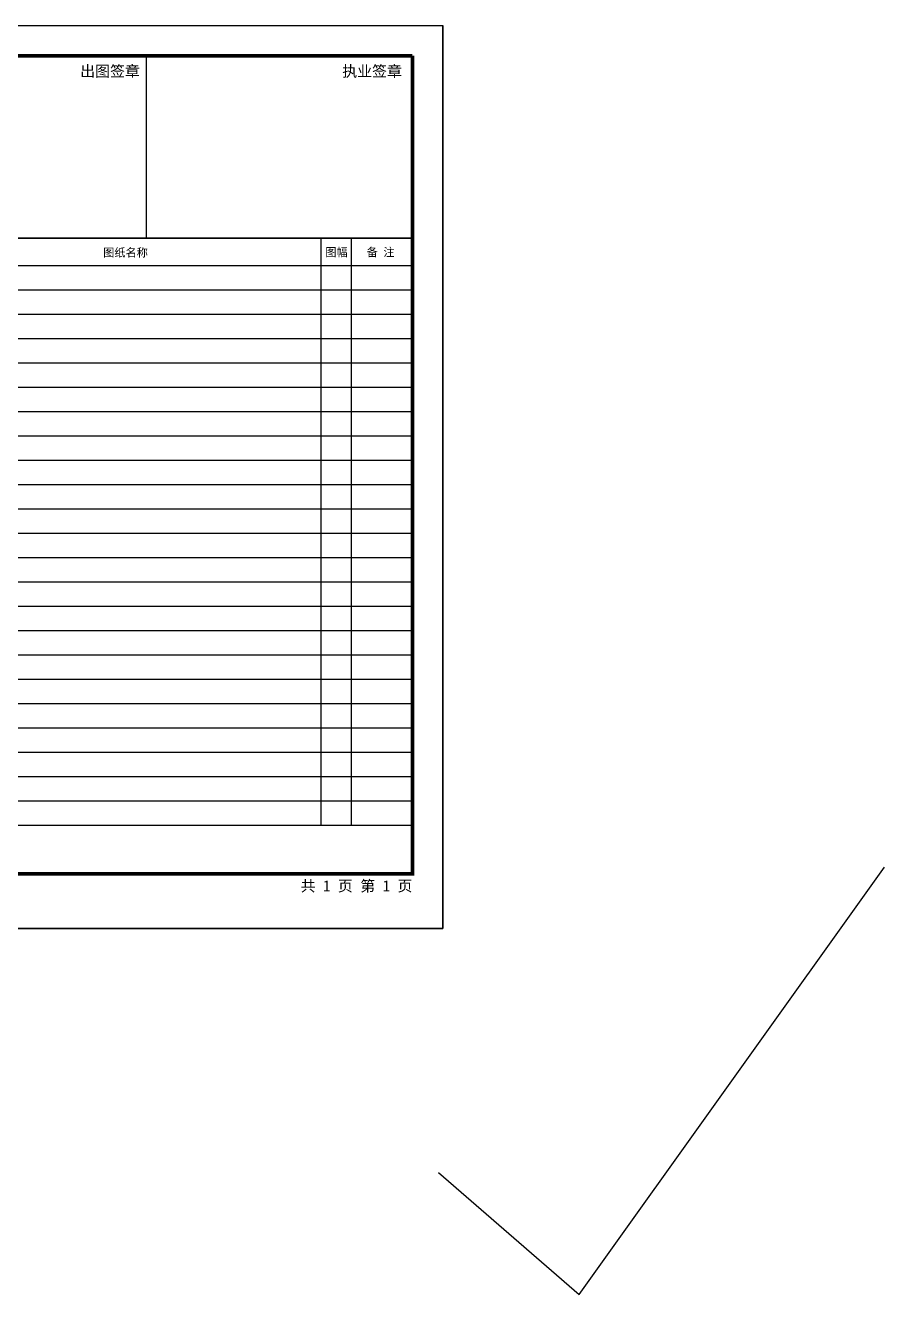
# Model space of a CAD drawing. Extents: x -2331248 to -1198620, y -977263 to -545844.
# Drawn here: x -2302981 to -2274714, y -747949 to -706208 of the extents above; entities that cross this region are included whole.
import ezdxf
from ezdxf.enums import TextEntityAlignment as Align

# ---------------------------------------------------------------- set-up
doc = ezdxf.new("R2010")
doc.units = 0
doc.header["$LTSCALE"] = 1000
doc.header["$MEASUREMENT"] = 0
doc.layers.get('0').update_dxf_attribs({"linetype": 'CONTINUOUS'})
doc.styles.add('TKZ2', font='SIMHEI.TTF', dxfattribs={"height": 300})
doc.styles.add('黑体', font='SIMHEI.TTF', dxfattribs={"width": 1.4})

msp = doc.modelspace()

# ---------------------------------------------------------------- linework, layer by layer
for p, q in [((-2289248, -735908.1), (-2289248, -706208.1)), ((-2298998, -713208.1), (-2298998, -707208.1)), ((-2293248, -732508.1), (-2293248, -713208.1)), ((-2292248, -732508.1), (-2292248, -713208.1)), ((-2328748, -714108.1), (-2290248, -714108.1)), ((-2328748, -714908.1), (-2290248, -714908.1)), ((-2328748, -715708.1), (-2290248, -715708.1)), ((-2328748, -716508.1), (-2290248, -716508.1)), ((-2328748, -717308.1), (-2290248, -717308.1)), ((-2328748, -718108.1), (-2290248, -718108.1)), ((-2328748, -718908.1), (-2290248, -718908.1)), ((-2328748, -719708.1), (-2290248, -719708.1)), ((-2328748, -720508.1), (-2290248, -720508.1)), ((-2328748, -721308.1), (-2290248, -721308.1)), ((-2328748, -722108.1), (-2290248, -722108.1)), ((-2328748, -722908.1), (-2290248, -722908.1)), ((-2328748, -723708.1), (-2290248, -723708.1)), ((-2328748, -724508.1), (-2290248, -724508.1)), ((-2328748, -725308.1), (-2290248, -725308.1)), ((-2328748, -726108.1), (-2290248, -726108.1)), ((-2328748, -726908.1), (-2290248, -726908.1)), ((-2328748, -727708.1), (-2290248, -727708.1)), ((-2328748, -728508.1), (-2290248, -728508.1)), ((-2328748, -729308.1), (-2290248, -729308.1)), ((-2328748, -730108.1), (-2290248, -730108.1)), ((-2328748, -730908.1), (-2290248, -730908.1)), ((-2328748, -731708.1), (-2290248, -731708.1)), ((-2328748, -732508.1), (-2290248, -732508.1)), ((-2328748, -734108.1), (-2290248, -734108.1)), ((-2331248, -735908.1), (-2289248, -735908.1))]:
    msp.add_line(p, q)
msp.add_lwpolyline([(-2331248, -706208.1), (-2289248, -706208.1), (-2289248, -735908.1), (-2331248, -735908.1)], close=True)
for points, const_width in [([(-2290248, -707208.1), (-2328748, -707208.1), (-2328748, -734108.1), (-2309498, -734108.1), (-2309498, -707208.1)], 120), ([(-2309498, -713208.1), (-2309498, -734108.1), (-2290248, -734108.1), (-2290248, -707208.1)], 120), ([(-2290248, -713208.1), (-2328748, -713208.1)], 60)]:
    msp.add_lwpolyline(points, dxfattribs=dict(const_width=const_width))
msp.add_lwpolyline([(-2289387.2, -743931), (-2284764.2, -747949), (-2274714.2, -733888)])

# ---------------------------------------------------------------- texts
at = {"style": '黑体'}
for s, height, p in [('出图签章', 360, (-2300194.9, -707703.7)), ('执业签章', 360, (-2291574.9, -707705.8)), ('图纸名称', 270, (-2299686.1, -713672.2)), ('图幅', 270, (-2292748, -713658.1)), ('备 注', 270, (-2291295.3, -713658.1))]:
    msp.add_text(s, height=height, dxfattribs=at).set_placement(p, align=Align.MIDDLE)
at = {"style": 'TKZ2'}
msp.add_text('共 1 页 第 1 页', height=360, dxfattribs=at).set_placement((-2290248, -734508.1), align=Align.MIDDLE_RIGHT)

doc.saveas('drawing.dxf')
